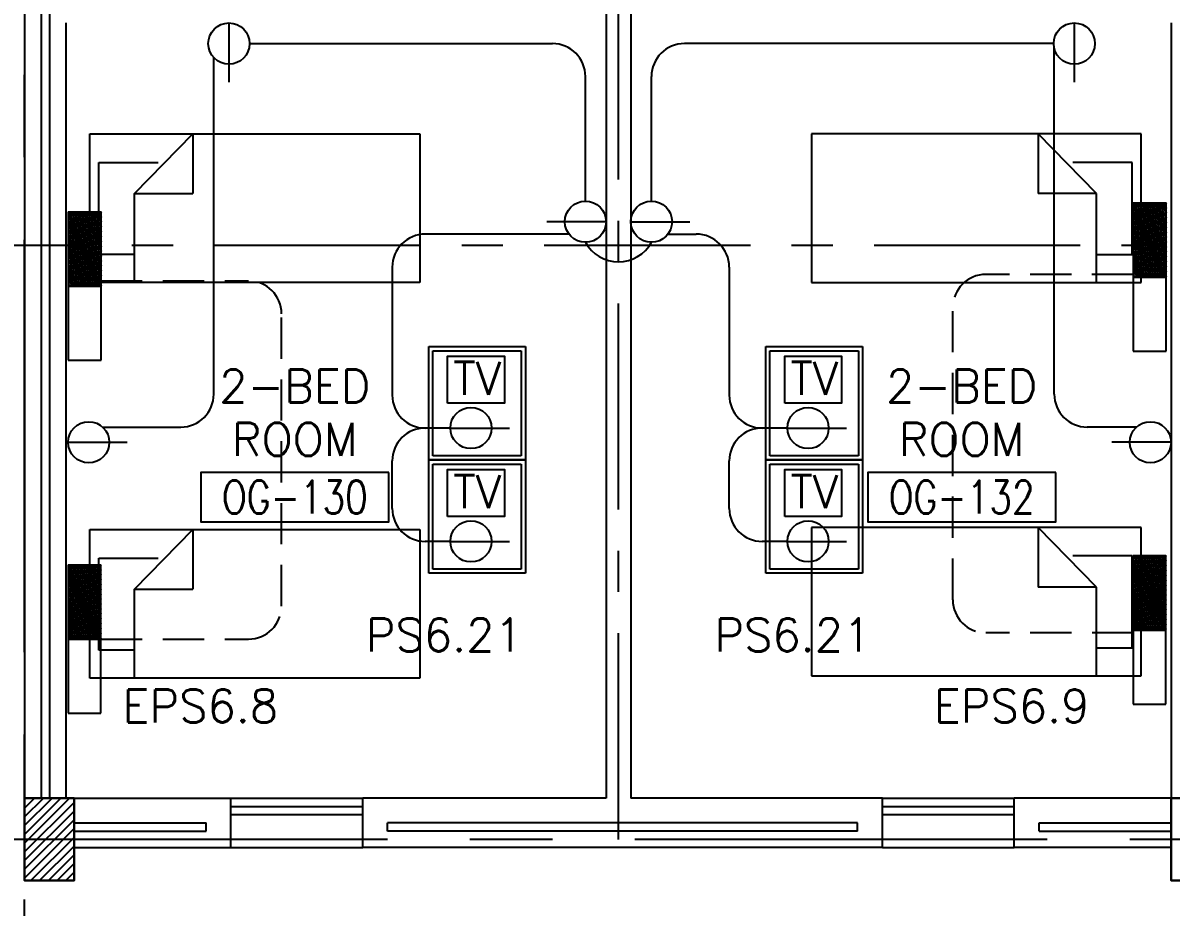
# Model space of a CAD drawing. Extents: x 0 to 93, y -1.5 to 78.
# Drawn here: x 50.06 to 57.02, y 4.99 to 10.35 of the extents above; entities that cross this region are included whole.
import ezdxf
from ezdxf.enums import TextEntityAlignment as Align

# ---------------------------------------------------------------- set-up
doc = ezdxf.new("R2010")
doc.units = 0
doc.header["$MEASUREMENT"] = 0
doc.header["$PDMODE"] = 34
for name, pattern in [('CENTER', [2, 1.25, -0.25, 0.25, -0.25]), ('CENTERX2', [4, 2.5, -0.5, 0.5, -0.5]), ('HIDDEN', [0.375, 0.25, -0.125])]:
    doc.linetypes.add(name, pattern=pattern)
doc.layers.get('0').update_dxf_attribs({"color": 11, "linetype": 'CONTINUOUS'})
doc.layers.get('DEFPOINTS').update_dxf_attribs({"color": 11, "linetype": 'CONTINUOUS'})
for name, color, linetype in [('AX-DIM', 11, 'CONTINUOUS'), ('AXES', 11, 'CENTERX2'), ('AXES1', 11, 'CENTER'), ('COL', 11, 'CONTINUOUS'), ('E-CLINE', 4, 'CONTINUOUS'), ('E-HLINE', 4, 'HIDDEN'), ('E-SOCKETS', 4, 'CONTINUOUS'), ('E-TEXT', 4, 'CONTINUOUS'), ('FIX', 11, 'CONTINUOUS'), ('FUR', 11, 'CONTINUOUS'), ('HAT', 11, 'CONTINUOUS'), ('INSUL', 11, 'CONTINUOUS'), ('RM-BOX', 11, 'CONTINUOUS'), ('RM-NAME', 11, 'CONTINUOUS'), ('RM-NO', 11, 'CONTINUOUS'), ('WALL', 11, 'CONTINUOUS'), ('WIN', 11, 'CONTINUOUS')]:
    doc.layers.add(name, color=color, linetype=linetype)
doc.styles.add('ROMANS', font='ROMANS.shx', dxfattribs={"width": 0.6})
doc.dimstyles.new('DIM-OUT', dxfattribs={"dimscale": 0, "dimtxt": 0.24, "dimasz": 0.08, "dimexe": 0.02, "dimexo": 0.02, "dimgap": 0.05, "dimtad": 1, "dimdec": 0, "dimlfac": 1000, "dimzin": 0, "dimdsep": 46, "dimtxsty": 'ROMANS', "dimblk1": 'ARCHTICK', "dimblk2": 'ARCHTICK', "dimsah": 1, "dimcen": 0.01, "dimdle": 0.08, "dimclrd": 7, "dimclre": 7, "dimclrt": 2, "dimadec": 0, "dimazin": 0, "dimtp": 2, "dimtm": 2, "dimtfac": 0.1142857142857143, "dimtdec": 0, "dimtix": 1, "dimtmove": 2, "dimatfit": 3, "dimldrblk": 'ARCHTICK', "dimfxl": 0, "dimtolj": 1, "dimtzin": 0, "dimarcsym": 0})

# ---------------------------------------------------------------- blocks, each defined once
blk = doc.blocks.new('_ARCHTICK')
at = {"color": 0, "linetype": 'ByBlock', "const_width": 0.15}
blk.add_lwpolyline([(-0.5, -0.5), (0.5, 0.5)], dxfattribs=at)
blk = doc.blocks.new('*D193')
at = {"layer": 'AX-DIM', "color": 7, "lineweight": -2}
for p, q in [((91.5716518851259, 5.229999999994179), (91.5716518851259, -0.1550000000043777)), ((90.89165188512881, 5.149999999994179), (91.5916518851259, 5.149999999994179)), ((48.94665188513638, -0.07500000000436557), (91.59165188512591, -0.07500000000437765))]:
    blk.add_line(p, q, dxfattribs=at)
at = {"layer": 'DEFPOINTS', "color": 0}
for p in [(90.87165188512881, 5.149999999994179), (48.92665188513638, -0.07500000000436557), (91.5716518851259, -0.07500000000437765)]:
    blk.add_point(p, dxfattribs=at)
at = {"layer": 'AX-DIM', "color": 7, "lineweight": -2, "xscale": 0.08, "yscale": 0.08, "zscale": 0.08}
for p, rotation in [((91.5716518851259, 5.149999999994179), 90), ((91.5716518851259, -0.07500000000437765), 270)]:
    blk.add_blockref('_ARCHTICK', p, dxfattribs=dict(at, rotation=rotation))
at = {"layer": 'AX-DIM', "color": 2, "insert": (91.4016518851259, 2.537499999994915), "char_height": 0.24, "attachment_point": 5, "rotation": 90, "style": 'ROMANS'}
blk.add_mtext('\\A1;5225', dxfattribs=at)
blk = doc.blocks.new('AH20A')
at = {"layer": 'FUR'}
for p, q in [((0, 0.5), (0, -0.5)), ((1, 0.5), (0, 0.5)), ((0.1358132048044354, 0.5), (0.1358132048044354, -0.09873155399691314)), ((1, -0.5), (1, 0.5)), ((0.1358132048044354, 0.3112226375378668), (0.02772451273631305, 0.3112226375378668)), ((0.02772451273631305, 0.3112226375378668), (0.02772451273631305, -0.3087128986371681)), ((0.1358132048044354, -0.09873155399691314), (0.312524700537324, -0.5)), ((0.1358132048044354, -0.09873155399691314), (0.312524700537324, -0.09873155399691314)), ((0.312524700537324, -0.5), (0.312524700537324, -0.09873155399691314)), ((0.02772451273631305, -0.3087128986371681), (0.2075707670301199, -0.3087128986371681)), ((0, -0.5), (1, -0.5))]:
    blk.add_line(p, q, dxfattribs=at)
blk = doc.blocks.new('RM1')
at = {"layer": 'RM-BOX'}
blk.add_lwpolyline([(569.8908462408872, -200), (-569.890846240829, -200), (-569.8908462407999, -500), (569.8908462407999, -500)], close=True, dxfattribs=at)
at = {"layer": 'RM-NAME', "style": 'ROMANS'}
for tag, p in [('ROOMNAME1', (-5.820766091346741e-11, 323.8095238095266)), ('ROOMNAME2', (0, 0))]:
    blk.add_attdef(tag, text='', height=200, dxfattribs=at).set_placement(p, align=Align.MIDDLE)
at = {"layer": 'RM-NO', "style": 'ROMANS', "width": 0.8}
blk.add_attdef('ROOMNO', text='', height=200, dxfattribs=at).set_placement((0, -350), align=Align.MIDDLE)
blk = doc.blocks.new('C-300')
at = {"layer": 'HAT', "linetype": 'ByBlock', "ltscale": 0.3}
h = blk.add_hatch(dxfattribs=at)
h.set_pattern_fill('ANSI31', color=8, scale=300, style=0)
h.set_pattern_definition([(45, (-258496.1822811714, -82361.0053373935), (-26.51650429449553, 26.51650429449553), [])])
h.paths.add_polyline_path([(300.0000000000291, 500), (-2.91038304567337e-11, 500), (-5.820766091346741e-11, 249.9999999999854), (300.0000000000582, 249.9999999999709)])
h.paths.add_polyline_path([(300.0000000000873, 250), (0, 250), (-2.91038304567337e-11, 0), (300.0000000000582, 0)])
at = {"layer": 'COL'}
blk.add_lwpolyline([(0, 500), (300.0000000000582, 500), (300.0000000000582, 0), (0, 0)], close=True, dxfattribs=at)
blk = doc.blocks.new('BHU')
at = {"color": 8}
for p, q in [((1.091393642127514e-11, -310.6548376629944), (145.3878216173725, 1.130351953244826)), ((1.091393642127514e-11, -340.232357452398), (159.1800456044111, 1.130351953244826)), ((1.091393642127514e-11, -369.8098772418016), (172.9722695914352, 1.130351953244826)), ((1.091393642127514e-11, -399.3873970312125), (186.7644935784738, 1.130351953244826)), ((1.091393642127514e-11, -281.0773178735835), (131.5955976303485, 1.130351953244826)), ((1.091393642127514e-11, -251.4997980841799), (117.8033736433099, 1.130351953244826)), ((1.091393642127514e-11, -14.87963976892934), (7.465581747059332, 1.130351953244826)), ((1.091393642127514e-11, -44.45715955833293), (21.25780573409793, 1.130351953244826)), ((1.091393642127514e-11, -74.0346793477438), (35.05002972112197, 1.130351953244826)), ((1.091393642127514e-11, -103.6121991371474), (48.84225370816057, 1.130351953244826)), ((1.091393642127514e-11, -133.1897189265583), (62.63447769518461, 1.130351953244826)), ((1.091393642127514e-11, -162.7672387159619), (76.42670168222321, 1.130351953244826)), ((1.091393642127514e-11, -192.3447585053655), (90.21892566924726, 1.130351953244826)), ((1.091393642127514e-11, -221.9222782947763), (104.0111496562859, 1.130351953244826)), ((1.091393642127514e-11, -428.9649168206161), (199.3549917564778, -1.446757360754418)), ((3.983403610578534, -450), (199.3549917564778, -31.02427715015801)), ((17.77562759760986, -450), (199.3549917564778, -60.60179693956161)), ((31.56785158464118, -450), (199.3549917564778, -90.17931672897248)), ((45.3600755716725, -450), (199.3549917564778, -119.7568365183761)), ((59.15229955870382, -450), (199.3549917564778, -149.3343563077797)), ((72.94452354573514, -450), (199.3549917564778, -178.9118760971905)), ((86.73674753275918, -450), (199.3549917564778, -208.4893958865941)), ((100.5289715197905, -450), (199.3549917564778, -238.0669156759977)), ((114.3211955068218, -450), (199.3549917564778, -267.6444354654086)), ((128.1134194938604, -450), (199.3549917564778, -297.2219552548122)), ((141.9056434808917, -450), (199.3549917564778, -326.7994750442231)), ((155.6978674679231, -449.9999999999927), (199.3549917564778, -356.3769948336267)), ((169.4900914549544, -450), (199.3549917564778, -385.9545146230303)), ((183.2823154419857, -449.9999999999927), (199.3549917564778, -415.5320344124411)), ((197.0865349642081, -449.9742754917315), (199.3549917564778, -445.1095542018447))]:
    blk.add_line(p, q, dxfattribs=at)
at = {"layer": 'E-SOCKETS'}
for p, q in [((3.637978807091713e-12, 450), (199.3549917564706, 450)), ((-3.637978807091713e-12, -450), (3.637978807091713e-12, 450)), ((199.3549917564706, 450), (199.3549917564706, -450))]:
    blk.add_line(p, q, dxfattribs=at)
at = {"layer": 'E-SOCKETS', "color": 4}
for p, q in [((3.637978807091713e-12, 1.13035195323755), (199.3549917564706, 1.13035195323755)), ((-3.637978807091713e-12, -450), (199.3549917564706, -450))]:
    blk.add_line(p, q, dxfattribs=at)

msp = doc.modelspace()

# ---------------------------------------------------------------- linework, layer by layer
at = {"layer": 'AXES'}
for p, q in [((50.07165188514045, -1.464293643977726), (50.07165188514045, 76.99838148316485)), ((92.27165188513754, 5.399999999994179), (24.23165188514395, 5.399999999994179))]:
    msp.add_line(p, q, dxfattribs=at)
at = {"layer": 'AXES1'}
for p, q in [((53.67165188514628, 5.399999999994179), (53.67165188514628, 64.21999999999389)), ((82.47165188513463, 9), (21.83165188513522, 9))]:
    msp.add_line(p, q, dxfattribs=at)
at = {"layer": 'COL'}
msp.add_lwpolyline([(57.52165188513754, 5.649999999986903), (57.52165188513754, 5.149999999986903), (57.02165188513754, 5.149999999986903), (57.02165188513754, 5.649999999986903)], close=True, dxfattribs=at)
at = {"layer": 'E-CLINE', "color": 4, "linetype": 'ByBlock'}
for p, q in [((51.43526056263363, 10.22499999998399), (53.2716518851521, 10.22499999998399)), ((56.31026056263363, 10.22499999998399), (54.07165188514045, 10.22499999998399)), ((56.31337744287158, 8.100053775716514), (56.31337744287157, 10.19726004473767)), ((51.21853500489669, 8.100053775713604), (51.21853500489669, 10.14007990778919)), ((53.47165188514919, 9.270105561394303), (53.47165188514919, 10.0249999999869)), ((53.87165188514336, 9.270105561394303), (53.87165188514336, 10.0249999999869)), ((53.37209018362479, 9.069524693513813), (52.5000027398055, 9.069524693513813)), ((53.97121358667209, 9.069524693513813), (54.1434183444333, 9.069524693513813)), ((52.30000273980841, 8.869524693516723), (52.30000273980841, 8.094099905451003)), ((54.3434183444333, 8.869524693513814), (54.3434183444333, 8.094099905451003)), ((50.54422673780937, 7.900053775716515), (51.0185350048996, 7.900053775716515)), ((52.65264550888969, 7.894099905453913), (52.5000027398055, 7.894099905453913)), ((54.69606111351459, 7.894099905453913), (54.54341834444494, 7.894099905453913)), ((56.81268570995599, 7.900053775716515), (56.51337744287158, 7.900053775716514)), ((52.30000273980841, 7.406728478330479), (52.30000273980841, 7.694099905456824)), ((54.3434183444333, 7.406728478330479), (54.3434183444333, 7.694099905456824)), ((52.65264550888969, 7.206728478333389), (52.5000027398055, 7.206728478333389)), ((54.69606111351459, 7.206728478333389), (54.54341834444494, 7.206728478333389))]:
    msp.add_line(p, q, dxfattribs=at)
for centre, radius, start, end in [((53.2716518851521, 10.0249999999869), 0.2, 0, 90), ((54.07165188514045, 10.0249999999869), 0.2, 90, 180), ((52.5000027398055, 8.869524693516723), 0.2, 90, 180), ((54.1434183444333, 8.869524693513814), 0.2, 0, 90), ((53.67165188514628, 9.130108813355037), 0.2282558114024078, 208.8115089896794, 331.1884910103205), ((51.0185350048996, 8.100053775713604), 0.2, 270, 0), ((52.5000027398055, 8.094099905451003), 0.2, 180, 270), ((54.54341834444494, 8.094099905451003), 0.2, 180, 270), ((56.51337744287158, 8.100053775716514), 0.2, 180, 270), ((52.5000027398055, 7.694099905456824), 0.2, 90, 180), ((54.54341834444494, 7.694099905456824), 0.2, 90, 180), ((52.5000027398055, 7.406728478330479), 0.2, 180, 270), ((54.54341834444494, 7.406728478330479), 0.2, 180, 270)]:
    msp.add_arc(centre, radius, start, end, dxfattribs=at)
at = {"layer": 'E-HLINE', "color": 4}
for p, q in [((50.5352996630827, 8.786322590916825), (51.42939808321535, 8.786322590916825)), ((56.79243527486688, 8.825082334391482), (55.89833685471967, 8.825082334391482)), ((51.62939808321244, 6.814167961805651), (51.62939808321244, 8.586322590919735)), ((55.69833685472258, 6.85292770529486), (55.69833685472258, 8.625082334394392)), ((50.53461555439571, 6.614167961808562), (51.42939808321535, 6.614167961808562)), ((56.79311938353931, 6.652927705283219), (55.89833685471967, 6.652927705283219))]:
    msp.add_line(p, q, dxfattribs=at)
for centre, start, end in [((51.42939808321535, 8.586322590919735), 0, 90), ((55.89833685471967, 8.625082334394392), 90, 180), ((55.89833685471967, 6.85292770529486), 180, 270), ((51.42939808321535, 6.814167961805651), 270, 0)]:
    msp.add_arc(centre, 0.2, start, end, dxfattribs=at)
at = {"layer": 'E-SOCKETS'}
for p, q in [((51.31026056263363, 10.34999999998399), (51.31026056263363, 9.991669353788893)), ((56.43526056263363, 10.34999999998399), (56.43526056263363, 9.991669353788893)), ((53.59665188514919, 9.145105561394303), (53.23832123895409, 9.145105561394303)), ((53.74665188514336, 9.145105561394303), (54.10498253132391, 9.145105561394303)), ((52.52188400641899, 8.387845019744418), (53.10781338201195, 8.387845019744418)), ((52.52188400641899, 7.700473592609342), (52.52188400641899, 8.387845019744418)), ((53.10781338201195, 8.387845019744418), (53.10781338201195, 7.700473592609342)), ((54.56529961105844, 8.387845019744418), (55.1512289866514, 8.387845019744418)), ((54.56529961105844, 7.700473592609342), (54.56529961105844, 8.387845019744418)), ((55.1512289866514, 8.387845019744418), (55.1512289866514, 7.700473592609342)), ((52.65264550888969, 7.894099905453913), (53.01097615507024, 7.894099905453913)), ((54.69606111351459, 7.894099905453913), (55.05439175970969, 7.894099905453913)), ((50.33526056264236, 7.807454199974018), (50.69359120882291, 7.807454199974018)), ((57.02165188513754, 7.807454199974018), (56.66332123894244, 7.807454199974018)), ((52.52188400641899, 7.013102165488817), (52.52188400641899, 7.700473592609342)), ((53.10781338201195, 7.700473592609342), (52.52188400641899, 7.700473592609342)), ((52.52188400641899, 7.700473592609342), (53.10781338201195, 7.700473592609342)), ((53.10781338201195, 7.700473592609342), (53.10781338201195, 7.013102165488817)), ((54.56529961105844, 7.013102165488817), (54.56529961105844, 7.700473592609342)), ((55.1512289866514, 7.700473592609342), (54.56529961105844, 7.700473592609342)), ((54.56529961105844, 7.700473592609342), (55.1512289866514, 7.700473592609342)), ((55.1512289866514, 7.700473592609342), (55.1512289866514, 7.013102165488817)), ((52.65264550888969, 7.206728478333389), (53.01097615507024, 7.206728478333389)), ((54.69606111351459, 7.206728478333389), (55.05439175970969, 7.206728478333389)), ((53.10781338201195, 7.013102165488817), (52.52188400641899, 7.013102165488817)), ((55.1512289866514, 7.013102165488817), (54.56529961105844, 7.013102165488817))]:
    msp.add_line(p, q, dxfattribs=at)
at = {"layer": 'E-SOCKETS', "color": 8}
for p, q in [((52.54688400642772, 8.362845019735687), (53.08281338201778, 8.362845019735687)), ((52.54688400642772, 7.725473592618073), (52.54688400642772, 8.362845019735687)), ((53.08281338201778, 8.362845019735687), (53.08281338201778, 7.725473592618073)), ((54.59029961105261, 8.362845019735687), (55.12622898664267, 8.362845019735687)), ((54.59029961105261, 7.725473592618073), (54.59029961105261, 8.362845019735687)), ((55.12622898664267, 8.362845019735687), (55.12622898664267, 7.725473592618073)), ((53.08281338201778, 7.725473592618073), (52.54688400642772, 7.725473592618073)), ((52.54688400642772, 7.038102165497548), (52.54688400642772, 7.675473592615162)), ((52.54688400642772, 7.675473592615162), (53.08281338201778, 7.675473592615162)), ((53.08281338201778, 7.675473592615162), (53.08281338201778, 7.038102165497548)), ((55.12622898664267, 7.725473592618073), (54.59029961105261, 7.725473592618073)), ((54.59029961105261, 7.038102165497548), (54.59029961105261, 7.675473592615162)), ((54.59029961105261, 7.675473592615162), (55.12622898664267, 7.675473592615162)), ((55.12622898664267, 7.675473592615162), (55.12622898664267, 7.038102165497548)), ((53.08281338201778, 7.038102165497548), (52.54688400642772, 7.038102165497548)), ((55.12622898664267, 7.038102165497548), (54.59029961105261, 7.038102165497548))]:
    msp.add_line(p, q, dxfattribs=at)
at = {"layer": 'E-SOCKETS'}
for points in [[(52.63595739925222, 8.044526110279548), (52.63595739925222, 8.330564154348394), (52.98100305085245, 8.330564154348394), (52.98100305085245, 8.044526110279548)], [(54.67937300389167, 8.044526110279548), (54.67937300389167, 8.330564154348394), (55.02441865547735, 8.330564154348394), (55.02441865547735, 8.044526110279548)], [(52.63595739925222, 7.357154683159024), (52.63595739925222, 7.64319272722787), (52.98100305085245, 7.64319272722787), (52.98100305085245, 7.357154683159024)], [(54.67937300389167, 7.357154683159024), (54.67937300389167, 7.64319272722787), (55.02441865547735, 7.64319272722787), (55.02441865547735, 7.357154683159024)]]:
    msp.add_lwpolyline(points, close=True, dxfattribs=at)
for centre in [(51.31026056263363, 10.22499999998399), (56.43526056263363, 10.22499999998399), (53.47165188514919, 9.145105561394303), (53.87165188514336, 9.145105561394303), (52.77764550888969, 7.894099905453913), (54.82106111351459, 7.894099905453913), (50.46026056264236, 7.807454199974018), (56.89665188513754, 7.807454199974018), (52.77764550888969, 7.206728478333389), (54.82106111351459, 7.206728478333389)]:
    msp.add_circle(centre, 0.125, dxfattribs=at)
at = {"layer": 'INSUL'}
for p, q in [((50.17165188514628, 12.24999999999272), (50.17165188514628, 5.649999999994179)), ((50.22165188513463, 12.24999999999272), (50.22165188513463, 5.649999999994179)), ((50.37165188514336, 5.5), (51.17165188514628, 5.5)), ((51.17165188514628, 5.450000000004366), (51.17165188514628, 5.5)), ((52.27165188513754, 5.450000000004366), (52.27165188513754, 5.5)), ((55.12165188514336, 5.5), (52.27165188513754, 5.5)), ((55.12165188514336, 5.44999999999709), (55.12165188514336, 5.5)), ((56.22165188513463, 5.44999999999709), (56.22165188513463, 5.5)), ((56.22165188513463, 5.499999999992724), (57.02165188513754, 5.499999999992724)), ((50.37165188514336, 5.44999999999709), (51.17165188514628, 5.44999999999709)), ((55.12165188514336, 5.44999999999709), (52.27165188513754, 5.450000000004366)), ((56.22165188513463, 5.44999999999709), (57.02165188513754, 5.44999999999709))]:
    msp.add_line(p, q, dxfattribs=at)
at = {"layer": 'WALL'}
for p, q in [((50.07165188514045, 12.24999999999272), (50.07165188514045, 5.649999999994179)), ((53.59665188513463, 12.29999999999563), (53.59665188513463, 5.649999999994179)), ((53.74665188514336, 12.29999999999563), (53.74665188514336, 5.649999999994179)), ((50.32165188514045, 10.34999999999127), (50.32165188514045, 5.649999999994179)), ((57.02165188513754, 10.34999999999854), (57.02165188513754, 5.649999999994179)), ((50.37165188514336, 5.650000000001455), (51.32165188514045, 5.650000000001455)), ((51.32165188514045, 5.349999999998545), (51.32165188514045, 5.650000000001455)), ((52.12165188514336, 5.349999999998545), (52.12165188514336, 5.650000000001455)), ((53.59665188513463, 5.649999999994179), (52.12165188514336, 5.650000000001455)), ((55.27165188513754, 5.649999999994179), (53.74665188514336, 5.649999999994179)), ((55.27165188513754, 5.349999999998545), (55.27165188513754, 5.649999999994179)), ((56.07165188514045, 5.349999999998545), (56.07165188514045, 5.649999999994179)), ((57.02165188513754, 5.649999999994179), (56.07165188514045, 5.649999999994179)), ((50.37165188514336, 5.349999999998545), (51.32165188514045, 5.349999999998545)), ((55.27165188513754, 5.349999999998545), (52.12165188514336, 5.349999999998545)), ((57.02165188513754, 5.349999999998545), (56.07165188514045, 5.349999999998545))]:
    msp.add_line(p, q, dxfattribs=at)
at = {"layer": 'WALL', "linetype": 'ByBlock', "ltscale": 0.3}
for points in [[(50.0716518851259, 5.149999999994179), (50.37165188512881, 5.149999999994179), (50.37165188512881, 5.650000000001455), (50.0716518851259, 5.650000000001455)], [(57.02165188513754, 5.149999999986903), (57.52165188513754, 5.149999999986903), (57.52165188513754, 5.649999999986903), (57.02165188513754, 5.649999999986903)]]:
    msp.add_lwpolyline(points, close=True, dxfattribs=at)
at = {"layer": 'WIN'}
for p, q in [((51.32165188514045, 5.650000000001455), (52.12165188514336, 5.650000000001455)), ((55.27165188513754, 5.649999999994179), (56.07165188514045, 5.649999999994179)), ((51.32165188514045, 5.599999999998545), (52.12165188514336, 5.599999999998545)), ((55.27165188513754, 5.599999999998545), (56.07165188514045, 5.599999999998545)), ((51.32165188514045, 5.55000000000291), (52.12165188514336, 5.55000000000291)), ((55.27165188513754, 5.549999999995634), (56.07165188514045, 5.549999999995634)), ((51.32165188514045, 5.349999999998545), (52.12165188514336, 5.349999999998545)), ((55.27165188513754, 5.349999999998545), (56.07165188514045, 5.349999999998545))]:
    msp.add_line(p, q, dxfattribs=at)

# ---------------------------------------------------------------- block references
at = {"layer": 'COL', "color": 6, "linetype": 'ByBlock', "ltscale": 0.3, "xscale": 0.001, "yscale": 0.001, "zscale": 0.001}
msp.add_blockref('C-300', (50.07165188514045, 5.149999999994179), dxfattribs=at)
at = {"layer": 'E-CLINE', "color": 4, "xscale": -0.001000000003841706, "yscale": 0.001000000003841706, "zscale": 0.001, "rotation": 180}
for p in [(56.79243527486688, 8.810202694621694), (50.33594467131479, 8.755298313764797), (56.79175116617989, 6.670202694622276), (50.33526056264236, 6.615298313765379)]:
    msp.add_blockref('BHU', p, dxfattribs=at)
at = {"layer": 'FIX', "yscale": 0.9, "zscale": 2, "rotation": 180}
for p, xscale in [((50.46669108050992, 9.226858152629575), -2), ((56.84115578584897, 9.226858152629575), 2), ((50.46669108050992, 6.828044097637758), -2), ((56.84115578584897, 6.840741324216651), 2)]:
    msp.add_blockref('AH20A', p, dxfattribs=dict(at, xscale=xscale))
at = {"layer": 'RM-NAME', "xscale": 0.001, "yscale": 0.001, "zscale": 0.001}
for p, values in [((51.70962112426713, 7.824952387694793), {'ROOMNO': 'OG-130', 'ROOMNAME2': 'ROOM', 'ROOMNAME1': '2-BED'}), ((55.75244554925592, 7.824952387702069), {'ROOMNO': 'OG-132', 'ROOMNAME2': 'ROOM', 'ROOMNAME1': '2-BED'})]:
    msp.add_blockref('RM1', p, dxfattribs=at).add_auto_attribs(values)

# ---------------------------------------------------------------- texts
at = {"layer": 'E-SOCKETS', "style": 'ROMANS'}
for p in [(52.67002485437843, 8.094511906390835), (54.71344045901787, 8.094511906390835), (52.67002485437843, 7.407140479270311), (54.71344045901787, 7.407140479270311)]:
    msp.add_text('TV', height=0.2, dxfattribs=at).set_placement(p)
at = {"layer": 'E-TEXT', "color": 4, "style": 'ROMANS'}
for s, p in [(' PS6.21', (52.00310013654234, 6.539560759782034)), (' PS6.21', (54.11602780262183, 6.539560759782034)), (' EPS6.8', (50.52865506458329, 6.109195786404598)), (' EPS6.9', (55.44690564039047, 6.109195786404598))]:
    msp.add_text(s, height=0.2, dxfattribs=at).set_placement(p)

# ---------------------------------------------------------------- dimensions: what is measured, and where the dimension line sits
at = {"layer": 'AX-DIM'}
dim = msp.add_linear_dim(base=(91.5716518851259, -0.07500000000437765), p1=(90.87165188512881, 5.149999999994179), p2=(48.92665188513638, -0.07500000000436557), angle=270, dimstyle='DIM-OUT', override={"dimscale": 1}, dxfattribs=at)
dim.commit()
dim.dimension.update_dxf_attribs({"geometry": '*D193', "text_midpoint": (91.4016518851259, 2.537499999994915)})

doc.saveas('drawing.dxf')
